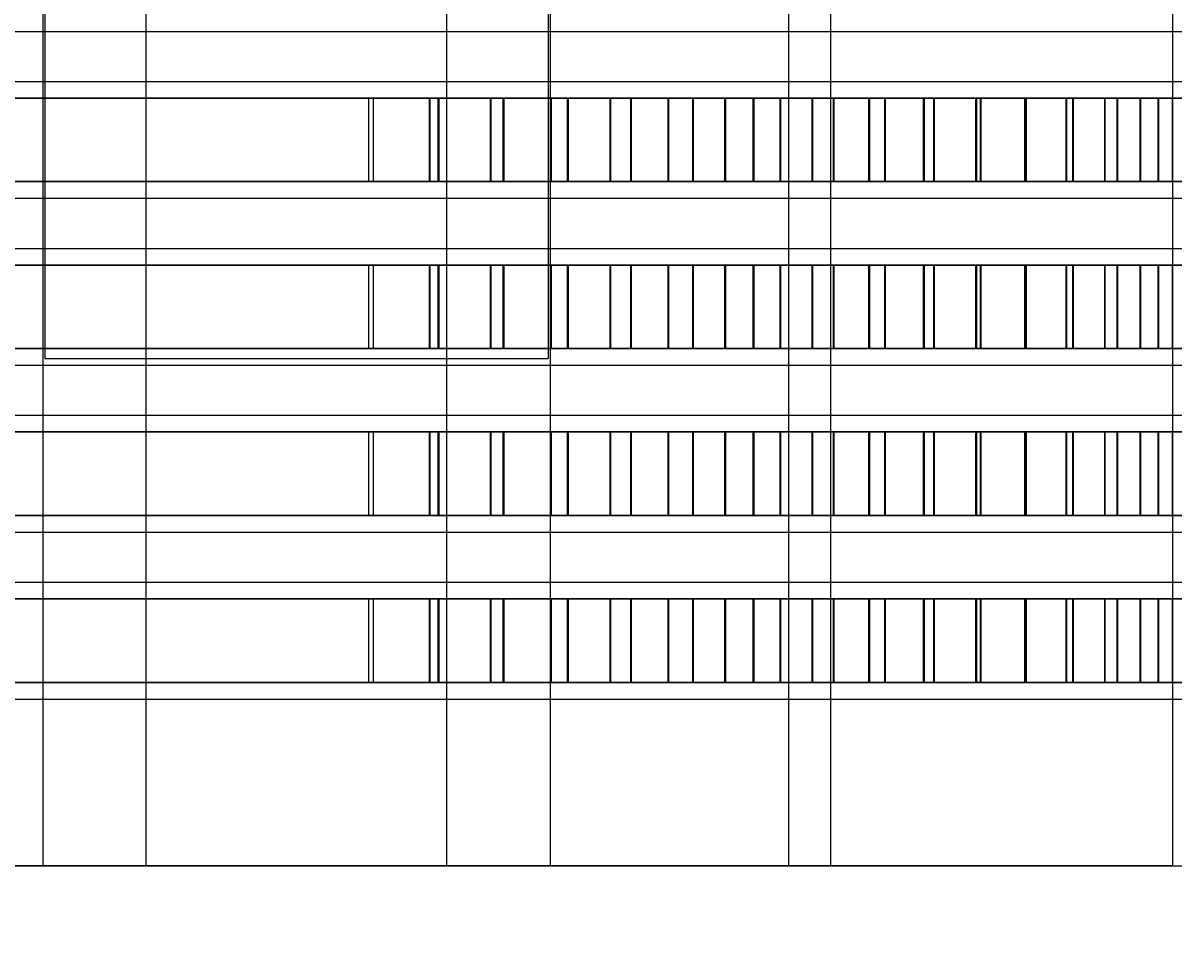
# Model space of a CAD drawing. Header units: millimetres. Extents: x -191664 to 191490, y -197311 to 10263.
# Drawn here: x 2512.2 to 2650, y -111898.2 to -111789 of the extents above; entities that cross this region are included whole.
import ezdxf

# ---------------------------------------------------------------- set-up
doc = ezdxf.new("R2010")
doc.units = ezdxf.units.MM
doc.layers.add('DET_briquetadora_superior', color=7, linetype='Continuous', lineweight=0)
doc.layers.add('R15_COTAS_TRANSPORTE_P', color=1, linetype='Continuous', lineweight=0)
doc.dimstyles.new('PLANTA_20', dxfattribs={"dimtxt": 50, "dimasz": 30, "dimexe": 30, "dimexo": 16, "dimgap": 20, "dimtad": 1, "dimtih": 1, "dimtoh": 1, "dimdec": 1, "dimzin": 0, "dimdsep": 46, "dimcen": 0.09, "dimadec": 0, "dimazin": 0, "dimtfac": 1, "dimtdec": 4, "dimtofl": 0, "dimtmove": 0, "dimatfit": 3, "dimfxl": 1, "dimtolj": 1, "dimtzin": 0, "dimarcsym": 0})

# ---------------------------------------------------------------- blocks, each defined once
blk = doc.blocks.new('*D133')
at = {"layer": 'Defpoints', "color": 0, "transparency": 16777216}
for p in [(439.69, -194147.98), (217.89, -194406.09), (-500, -194490), (-500, -194490), (500, -194490)]:
    blk.add_point(p, dxfattribs=at)
at = {"layer": 'R15_COTAS_TRANSPORTE_P', "color": 0, "lineweight": -2, "transparency": 16777216}
blk.add_arc((-500, -194490), 722.77, 2.37834, 17.62166, dxfattribs=at)
at = {"layer": 'R15_COTAS_TRANSPORTE_P', "color": 0, "transparency": 16777216}
for points in [[(184.12, -194272.81), (193.59, -194269.58), (179.18, -194242.8)], [(227.15, -194459.9), (217.15, -194460.11), (222.77, -194490)]]:
    blk.add_solid(points, dxfattribs=at)

msp = doc.modelspace()

# ---------------------------------------------------------------- linework, layer by layer
at = {"layer": 'DET_briquetadora_superior', "color": 127, "true_color": 0x587e77}
for p, q in [((2514.84, -111680), (2514.84, -111829.2)), ((2575.16, -111680), (2575.16, -111829.2)), ((2514.84, -111829.2), (2517.82, -111829.2)), ((2517.82, -111829.2), (2526.19, -111829.2)), ((2526.19, -111829.2), (2538.29, -111829.2)), ((2538.29, -111829.2), (2551.71, -111829.2)), ((2551.71, -111829.2), (2563.81, -111829.2)), ((2563.81, -111829.2), (2572.18, -111829.2)), ((2572.18, -111829.2), (2575.16, -111829.2))]:
    msp.add_line(p, q, dxfattribs=at)
at = {"layer": 'DET_briquetadora_superior', "color": 9, "true_color": 0xb9c3c2}
for p, q in [((2514.6, -111740), (2514.6, -111890)), ((2527, -111890), (2527, -111740)), ((2563, -111890), (2563, -111740)), ((2575.4, -111740), (2575.4, -111890)), ((2604, -111890), (2604, -111740)), ((2609, -111890), (2609, -111740)), ((2650, -111890), (2650, -111740)), ((2496.8, -111790), (2515.54, -111790)), ((2497.51, -111790), (2516.07, -111790)), ((2515.54, -111790), (2535.09, -111790)), ((2516.07, -111790), (2535.29, -111790)), ((2535.09, -111790), (2554.91, -111790)), ((2535.29, -111790), (2554.71, -111790)), ((2554.71, -111790), (2573.93, -111790)), ((2554.91, -111790), (2574.46, -111790)), ((2573.93, -111790), (2592.49, -111790)), ((2574.46, -111790), (2593.2, -111790)), ((2592.49, -111790), (2610, -111790)), ((2593.2, -111790), (2610.63, -111790)), ((2610, -111790), (2626.05, -111790)), ((2610.63, -111790), (2626.27, -111790)), ((2626.05, -111790), (2640.3, -111790)), ((2626.27, -111790), (2639.7, -111790)), ((2639.7, -111790), (2650.54, -111790)), ((2640.3, -111790), (2652.41, -111790)), ((2496.8, -111796), (2515.54, -111796)), ((2497.51, -111796), (2516.07, -111796)), ((2515.54, -111796), (2535.09, -111796)), ((2516.07, -111796), (2535.29, -111796)), ((2535.09, -111796), (2554.91, -111796)), ((2535.29, -111796), (2554.71, -111796)), ((2554.71, -111796), (2573.93, -111796)), ((2554.91, -111796), (2574.46, -111796)), ((2573.93, -111796), (2592.49, -111796)), ((2574.46, -111796), (2593.2, -111796)), ((2592.49, -111796), (2610, -111796)), ((2593.2, -111796), (2610.63, -111796)), ((2610, -111796), (2626.05, -111796)), ((2610.63, -111796), (2626.27, -111796)), ((2626.05, -111796), (2640.3, -111796)), ((2626.27, -111796), (2639.7, -111796)), ((2639.7, -111796), (2650.54, -111796)), ((2640.3, -111796), (2652.41, -111796)), ((2496.8, -111810), (2515.54, -111810)), ((2497.51, -111810), (2516.07, -111810)), ((2515.54, -111810), (2535.09, -111810)), ((2516.07, -111810), (2535.29, -111810)), ((2535.09, -111810), (2554.91, -111810)), ((2535.29, -111810), (2554.71, -111810)), ((2554.71, -111810), (2573.93, -111810)), ((2554.91, -111810), (2574.46, -111810)), ((2573.93, -111810), (2592.49, -111810)), ((2574.46, -111810), (2593.2, -111810)), ((2592.49, -111810), (2610, -111810)), ((2593.2, -111810), (2610.63, -111810)), ((2610, -111810), (2626.05, -111810)), ((2610.63, -111810), (2626.27, -111810)), ((2626.05, -111810), (2640.3, -111810)), ((2626.27, -111810), (2639.7, -111810)), ((2639.7, -111810), (2650.54, -111810)), ((2640.3, -111810), (2652.41, -111810)), ((2496.8, -111816), (2515.54, -111816)), ((2497.51, -111816), (2516.07, -111816)), ((2515.54, -111816), (2535.09, -111816)), ((2516.07, -111816), (2535.29, -111816)), ((2535.09, -111816), (2554.91, -111816)), ((2535.29, -111816), (2554.71, -111816)), ((2554.71, -111816), (2573.93, -111816)), ((2554.91, -111816), (2574.46, -111816)), ((2573.93, -111816), (2592.49, -111816)), ((2574.46, -111816), (2593.2, -111816)), ((2592.49, -111816), (2610, -111816)), ((2593.2, -111816), (2610.63, -111816)), ((2610, -111816), (2626.05, -111816)), ((2610.63, -111816), (2626.27, -111816)), ((2626.05, -111816), (2640.3, -111816)), ((2626.27, -111816), (2639.7, -111816)), ((2639.7, -111816), (2650.54, -111816)), ((2640.3, -111816), (2652.41, -111816)), ((2496.8, -111830), (2515.54, -111830)), ((2497.51, -111830), (2516.07, -111830)), ((2515.54, -111830), (2535.09, -111830)), ((2516.07, -111830), (2535.29, -111830)), ((2535.09, -111830), (2554.91, -111830)), ((2535.29, -111830), (2554.71, -111830)), ((2554.71, -111830), (2573.93, -111830)), ((2554.91, -111830), (2574.46, -111830)), ((2573.93, -111830), (2592.49, -111830)), ((2574.46, -111830), (2593.2, -111830)), ((2592.49, -111830), (2610, -111830)), ((2593.2, -111830), (2610.63, -111830)), ((2610, -111830), (2626.05, -111830)), ((2610.63, -111830), (2626.27, -111830)), ((2626.05, -111830), (2640.3, -111830)), ((2626.27, -111830), (2639.7, -111830)), ((2639.7, -111830), (2650.54, -111830)), ((2640.3, -111830), (2652.41, -111830)), ((2496.8, -111836), (2515.54, -111836)), ((2497.51, -111836), (2516.07, -111836)), ((2515.54, -111836), (2535.09, -111836)), ((2516.07, -111836), (2535.29, -111836)), ((2535.09, -111836), (2554.91, -111836)), ((2535.29, -111836), (2554.71, -111836)), ((2554.71, -111836), (2573.93, -111836)), ((2554.91, -111836), (2574.46, -111836)), ((2573.93, -111836), (2592.49, -111836)), ((2574.46, -111836), (2593.2, -111836)), ((2592.49, -111836), (2610, -111836)), ((2593.2, -111836), (2610.63, -111836)), ((2610, -111836), (2626.05, -111836)), ((2610.63, -111836), (2626.27, -111836)), ((2626.05, -111836), (2640.3, -111836)), ((2626.27, -111836), (2639.7, -111836)), ((2639.7, -111836), (2650.54, -111836)), ((2640.3, -111836), (2652.41, -111836)), ((2496.8, -111850), (2515.54, -111850)), ((2497.51, -111850), (2516.07, -111850)), ((2515.54, -111850), (2535.09, -111850)), ((2516.07, -111850), (2535.29, -111850)), ((2535.09, -111850), (2554.91, -111850)), ((2535.29, -111850), (2554.71, -111850)), ((2554.71, -111850), (2573.93, -111850)), ((2554.91, -111850), (2574.46, -111850)), ((2573.93, -111850), (2592.49, -111850)), ((2574.46, -111850), (2593.2, -111850)), ((2592.49, -111850), (2610, -111850)), ((2593.2, -111850), (2610.63, -111850)), ((2610, -111850), (2626.05, -111850)), ((2610.63, -111850), (2626.27, -111850)), ((2626.05, -111850), (2640.3, -111850)), ((2626.27, -111850), (2639.7, -111850)), ((2639.7, -111850), (2650.54, -111850)), ((2640.3, -111850), (2652.41, -111850)), ((2496.8, -111856), (2515.54, -111856)), ((2497.51, -111856), (2516.07, -111856)), ((2515.54, -111856), (2535.09, -111856)), ((2516.07, -111856), (2535.29, -111856)), ((2535.09, -111856), (2554.91, -111856)), ((2535.29, -111856), (2554.71, -111856)), ((2554.71, -111856), (2573.93, -111856)), ((2554.91, -111856), (2574.46, -111856)), ((2573.93, -111856), (2592.49, -111856)), ((2574.46, -111856), (2593.2, -111856)), ((2592.49, -111856), (2610, -111856)), ((2593.2, -111856), (2610.63, -111856)), ((2610, -111856), (2626.05, -111856)), ((2610.63, -111856), (2626.27, -111856)), ((2626.05, -111856), (2640.3, -111856)), ((2626.27, -111856), (2639.7, -111856)), ((2639.7, -111856), (2650.54, -111856)), ((2640.3, -111856), (2652.41, -111856)), ((2496.8, -111870), (2515.54, -111870)), ((2497.51, -111870), (2516.07, -111870)), ((2515.54, -111870), (2535.09, -111870)), ((2516.07, -111870), (2535.29, -111870)), ((2535.09, -111870), (2554.91, -111870)), ((2535.29, -111870), (2554.71, -111870)), ((2554.71, -111870), (2573.93, -111870)), ((2554.91, -111870), (2574.46, -111870)), ((2573.93, -111870), (2592.49, -111870)), ((2574.46, -111870), (2593.2, -111870)), ((2592.49, -111870), (2610, -111870)), ((2593.2, -111870), (2610.63, -111870)), ((2610, -111870), (2626.05, -111870)), ((2610.63, -111870), (2626.27, -111870)), ((2626.05, -111870), (2640.3, -111870)), ((2626.27, -111870), (2639.7, -111870)), ((2639.7, -111870), (2650.54, -111870)), ((2640.3, -111870), (2652.41, -111870)), ((2497.51, -111890), (2516.07, -111890)), ((2518.34, -111890), (2509.12, -111890)), ((2517.61, -111890), (2514.6, -111890)), ((2516.07, -111890), (2535.29, -111890)), ((2526.05, -111890), (2517.61, -111890)), ((2524.72, -111890), (2518.34, -111890)), ((2527, -111890), (2524.72, -111890)), ((2538.24, -111890), (2526.05, -111890)), ((2535.29, -111890), (2554.71, -111890)), ((2551.76, -111890), (2538.24, -111890)), ((2563.95, -111890), (2551.76, -111890)), ((2554.71, -111890), (2573.93, -111890)), ((2565.28, -111890), (2563, -111890)), ((2572.39, -111890), (2563.95, -111890)), ((2571.66, -111890), (2565.28, -111890)), ((2580.88, -111890), (2571.66, -111890)), ((2575.4, -111890), (2572.39, -111890)), ((2573.93, -111890), (2592.49, -111890)), ((2591.12, -111890), (2580.88, -111890)), ((2600.34, -111890), (2591.12, -111890)), ((2592.49, -111890), (2610, -111890)), ((2606.72, -111890), (2600.34, -111890)), ((2606.28, -111890), (2604, -111890)), ((2612.66, -111890), (2606.28, -111890)), ((2609, -111890), (2606.72, -111890)), ((2610, -111890), (2626.05, -111890)), ((2621.88, -111890), (2612.66, -111890)), ((2632.12, -111890), (2621.88, -111890)), ((2626.05, -111890), (2640.3, -111890)), ((2641.34, -111890), (2632.12, -111890)), ((2640.3, -111890), (2652.41, -111890)), ((2647.72, -111890), (2641.34, -111890)), ((2650, -111890), (2647.72, -111890))]:
    msp.add_line(p, q, dxfattribs=at)
at = {"layer": 'DET_briquetadora_superior', "color": 117, "true_color": 0x376c5b}
for p, q in [((796.55, -111798), (2553.66, -111798)), ((797.13, -111798), (2554.24, -111798)), ((2560.92, -111798), (814.61, -111798)), ((2561.98, -111798), (815.67, -111798)), ((2553.66, -111798), (2561.03, -111798)), ((2553.66, -111808), (2553.66, -111798)), ((2554.24, -111798), (2562.09, -111798)), ((2554.24, -111808), (2554.24, -111798)), ((2568.23, -111798), (2560.92, -111798)), ((2560.92, -111808), (2560.92, -111798)), ((2561.03, -111798), (2568.34, -111798)), ((2561.03, -111808), (2561.03, -111798)), ((2569.77, -111798), (2561.98, -111798)), ((2561.98, -111808), (2561.98, -111798)), ((2562.09, -111798), (2569.88, -111798)), ((2562.09, -111808), (2562.09, -111798)), ((2575.45, -111798), (2568.23, -111798)), ((2568.23, -111808), (2568.23, -111798)), ((2568.34, -111798), (2575.56, -111798)), ((2568.34, -111808), (2568.34, -111798)), ((2577.46, -111798), (2569.77, -111798)), ((2569.77, -111808), (2569.77, -111798)), ((2569.88, -111798), (2577.58, -111798)), ((2569.88, -111808), (2569.88, -111798)), ((2582.56, -111798), (2575.45, -111798)), ((2575.45, -111808), (2575.45, -111798)), ((2575.56, -111798), (2582.66, -111798)), ((2575.56, -111808), (2575.56, -111798)), ((2585.04, -111798), (2577.46, -111798)), ((2577.46, -111808), (2577.46, -111798)), ((2577.58, -111798), (2585.15, -111798)), ((2577.58, -111808), (2577.58, -111798)), ((2589.52, -111798), (2582.56, -111798)), ((2582.56, -111808), (2582.56, -111798)), ((2582.66, -111798), (2589.62, -111798)), ((2582.66, -111808), (2582.66, -111798)), ((2592.47, -111798), (2585.04, -111798)), ((2585.04, -111808), (2585.04, -111798)), ((2585.15, -111798), (2592.57, -111798)), ((2585.15, -111808), (2585.15, -111798)), ((2596.32, -111798), (2589.52, -111798)), ((2589.52, -111808), (2589.52, -111798)), ((2589.62, -111798), (2596.42, -111798)), ((2589.62, -111808), (2589.62, -111798)), ((2599.72, -111798), (2592.47, -111798)), ((2592.47, -111808), (2592.47, -111798)), ((2592.57, -111798), (2599.82, -111798)), ((2592.57, -111808), (2592.57, -111798)), ((2602.93, -111798), (2596.32, -111798)), ((2596.32, -111808), (2596.32, -111798)), ((2596.42, -111798), (2603.02, -111798)), ((2596.42, -111808), (2596.42, -111798)), ((2606.76, -111798), (2599.72, -111798)), ((2599.72, -111808), (2599.72, -111798)), ((2599.82, -111798), (2606.86, -111798)), ((2599.82, -111808), (2599.82, -111798)), ((2609.32, -111798), (2602.93, -111798)), ((2602.93, -111808), (2602.93, -111798)), ((2603.02, -111798), (2609.41, -111798)), ((2603.02, -111808), (2603.02, -111798)), ((2613.57, -111798), (2606.76, -111798)), ((2606.76, -111808), (2606.76, -111798)), ((2606.86, -111798), (2613.67, -111798)), ((2606.86, -111808), (2606.86, -111798)), ((2615.47, -111798), (2609.32, -111798)), ((2609.32, -111808), (2609.32, -111798)), ((2609.41, -111798), (2615.55, -111798)), ((2609.41, -111808), (2609.41, -111798)), ((2620.13, -111798), (2613.57, -111798)), ((2613.57, -111808), (2613.57, -111798)), ((2613.67, -111798), (2620.22, -111798)), ((2613.67, -111808), (2613.67, -111798)), ((2621.35, -111798), (2615.47, -111798)), ((2615.47, -111808), (2615.47, -111798)), ((2615.55, -111798), (2621.43, -111798)), ((2615.55, -111808), (2615.55, -111798)), ((2626.4, -111798), (2620.13, -111798)), ((2620.13, -111808), (2620.13, -111798)), ((2620.22, -111798), (2626.49, -111798)), ((2620.22, -111808), (2620.22, -111798)), ((2626.95, -111798), (2621.35, -111798)), ((2621.35, -111808), (2621.35, -111798)), ((2621.43, -111798), (2627.03, -111798)), ((2621.43, -111808), (2621.43, -111798)), ((2632.37, -111798), (2626.4, -111798)), ((2626.4, -111808), (2626.4, -111798)), ((2626.49, -111798), (2632.45, -111798)), ((2626.49, -111808), (2626.49, -111798)), ((2632.24, -111798), (2626.95, -111798)), ((2626.95, -111808), (2626.95, -111798)), ((2627.03, -111798), (2632.32, -111798)), ((2627.03, -111808), (2627.03, -111798)), ((2637.21, -111798), (2632.24, -111798)), ((2632.24, -111808), (2632.24, -111798)), ((2632.32, -111798), (2637.28, -111798)), ((2632.32, -111808), (2632.32, -111798)), ((2638.01, -111798), (2632.37, -111798)), ((2632.37, -111808), (2632.37, -111798)), ((2632.45, -111798), (2638.09, -111798)), ((2632.45, -111808), (2632.45, -111798)), ((2641.83, -111798), (2637.21, -111798)), ((2637.21, -111808), (2637.21, -111798)), ((2637.28, -111798), (2641.89, -111798)), ((2637.28, -111808), (2637.28, -111798)), ((2643.3, -111798), (2638.01, -111798)), ((2638.01, -111808), (2638.01, -111798)), ((2638.09, -111798), (2643.38, -111798)), ((2638.09, -111808), (2638.09, -111798)), ((2646.09, -111798), (2641.83, -111798)), ((2641.83, -111808), (2641.83, -111798)), ((2641.89, -111798), (2646.14, -111798)), ((2641.89, -111808), (2641.89, -111798)), ((2648.23, -111798), (2643.3, -111798)), ((2643.3, -111808), (2643.3, -111798)), ((2643.38, -111798), (2648.3, -111798)), ((2643.38, -111808), (2643.38, -111798)), ((2649.96, -111798), (2646.09, -111798)), ((2646.09, -111808), (2646.09, -111798)), ((2646.14, -111798), (2650.02, -111798)), ((2646.14, -111808), (2646.14, -111798)), ((2652.77, -111798), (2648.23, -111798)), ((2648.23, -111808), (2648.23, -111798)), ((2648.3, -111798), (2652.83, -111798)), ((2648.3, -111808), (2648.3, -111798)), ((2653.45, -111798), (2649.96, -111798)), ((2649.96, -111808), (2649.96, -111798)), ((796.55, -111808), (2553.66, -111808)), ((797.13, -111808), (2554.24, -111808)), ((2560.92, -111808), (814.61, -111808)), ((2561.98, -111808), (815.67, -111808)), ((2553.66, -111808), (2561.03, -111808)), ((2554.24, -111808), (2562.09, -111808)), ((2568.23, -111808), (2560.92, -111808)), ((2561.03, -111808), (2568.34, -111808)), ((2569.77, -111808), (2561.98, -111808)), ((2562.09, -111808), (2569.88, -111808)), ((2575.45, -111808), (2568.23, -111808)), ((2568.34, -111808), (2575.56, -111808)), ((2577.46, -111808), (2569.77, -111808)), ((2569.88, -111808), (2577.58, -111808)), ((2582.56, -111808), (2575.45, -111808)), ((2575.56, -111808), (2582.66, -111808)), ((2585.04, -111808), (2577.46, -111808)), ((2577.58, -111808), (2585.15, -111808)), ((2589.52, -111808), (2582.56, -111808)), ((2582.66, -111808), (2589.62, -111808)), ((2592.47, -111808), (2585.04, -111808)), ((2585.15, -111808), (2592.57, -111808)), ((2596.32, -111808), (2589.52, -111808)), ((2589.62, -111808), (2596.42, -111808)), ((2599.72, -111808), (2592.47, -111808)), ((2592.57, -111808), (2599.82, -111808)), ((2602.93, -111808), (2596.32, -111808)), ((2596.42, -111808), (2603.02, -111808)), ((2606.76, -111808), (2599.72, -111808)), ((2599.82, -111808), (2606.86, -111808)), ((2609.32, -111808), (2602.93, -111808)), ((2603.02, -111808), (2609.41, -111808)), ((2613.57, -111808), (2606.76, -111808)), ((2606.86, -111808), (2613.67, -111808)), ((2615.47, -111808), (2609.32, -111808)), ((2609.41, -111808), (2615.55, -111808)), ((2620.13, -111808), (2613.57, -111808)), ((2613.67, -111808), (2620.22, -111808)), ((2621.35, -111808), (2615.47, -111808)), ((2615.55, -111808), (2621.43, -111808)), ((2626.4, -111808), (2620.13, -111808)), ((2620.22, -111808), (2626.49, -111808)), ((2626.95, -111808), (2621.35, -111808)), ((2621.43, -111808), (2627.03, -111808)), ((2632.37, -111808), (2626.4, -111808)), ((2626.49, -111808), (2632.45, -111808)), ((2632.24, -111808), (2626.95, -111808)), ((2627.03, -111808), (2632.32, -111808)), ((2637.21, -111808), (2632.24, -111808)), ((2632.32, -111808), (2637.28, -111808)), ((2638.01, -111808), (2632.37, -111808)), ((2632.45, -111808), (2638.09, -111808)), ((2641.83, -111808), (2637.21, -111808)), ((2637.28, -111808), (2641.89, -111808)), ((2643.3, -111808), (2638.01, -111808)), ((2638.09, -111808), (2643.38, -111808)), ((2646.09, -111808), (2641.83, -111808)), ((2641.89, -111808), (2646.14, -111808)), ((2648.23, -111808), (2643.3, -111808)), ((2643.38, -111808), (2648.3, -111808)), ((2649.96, -111808), (2646.09, -111808)), ((2646.14, -111808), (2650.02, -111808)), ((2652.77, -111808), (2648.23, -111808)), ((2648.3, -111808), (2652.83, -111808)), ((2653.45, -111808), (2649.96, -111808)), ((796.55, -111818), (2553.66, -111818)), ((797.13, -111818), (2554.24, -111818)), ((2560.92, -111818), (814.61, -111818)), ((2561.98, -111818), (815.67, -111818)), ((2553.66, -111818), (2561.03, -111818)), ((2553.66, -111828), (2553.66, -111818)), ((2554.24, -111818), (2562.09, -111818)), ((2554.24, -111828), (2554.24, -111818)), ((2568.23, -111818), (2560.92, -111818)), ((2560.92, -111828), (2560.92, -111818)), ((2561.03, -111818), (2568.34, -111818)), ((2561.03, -111828), (2561.03, -111818)), ((2569.77, -111818), (2561.98, -111818)), ((2561.98, -111828), (2561.98, -111818)), ((2562.09, -111818), (2569.88, -111818)), ((2562.09, -111828), (2562.09, -111818)), ((2575.45, -111818), (2568.23, -111818)), ((2568.23, -111828), (2568.23, -111818)), ((2568.34, -111818), (2575.56, -111818)), ((2568.34, -111828), (2568.34, -111818)), ((2577.46, -111818), (2569.77, -111818)), ((2569.77, -111828), (2569.77, -111818)), ((2569.88, -111818), (2577.58, -111818)), ((2569.88, -111828), (2569.88, -111818)), ((2582.56, -111818), (2575.45, -111818)), ((2575.45, -111828), (2575.45, -111818)), ((2575.56, -111818), (2582.66, -111818)), ((2575.56, -111828), (2575.56, -111818)), ((2585.04, -111818), (2577.46, -111818)), ((2577.46, -111828), (2577.46, -111818)), ((2577.58, -111818), (2585.15, -111818)), ((2577.58, -111828), (2577.58, -111818)), ((2589.52, -111818), (2582.56, -111818)), ((2582.56, -111828), (2582.56, -111818)), ((2582.66, -111818), (2589.62, -111818)), ((2582.66, -111828), (2582.66, -111818)), ((2592.47, -111818), (2585.04, -111818)), ((2585.04, -111828), (2585.04, -111818)), ((2585.15, -111818), (2592.57, -111818)), ((2585.15, -111828), (2585.15, -111818)), ((2596.32, -111818), (2589.52, -111818)), ((2589.52, -111828), (2589.52, -111818)), ((2589.62, -111818), (2596.42, -111818)), ((2589.62, -111828), (2589.62, -111818)), ((2599.72, -111818), (2592.47, -111818)), ((2592.47, -111828), (2592.47, -111818)), ((2592.57, -111818), (2599.82, -111818)), ((2592.57, -111828), (2592.57, -111818)), ((2602.93, -111818), (2596.32, -111818)), ((2596.32, -111828), (2596.32, -111818)), ((2596.42, -111818), (2603.02, -111818)), ((2596.42, -111828), (2596.42, -111818)), ((2606.76, -111818), (2599.72, -111818)), ((2599.72, -111828), (2599.72, -111818)), ((2599.82, -111818), (2606.86, -111818)), ((2599.82, -111828), (2599.82, -111818)), ((2609.32, -111818), (2602.93, -111818)), ((2602.93, -111828), (2602.93, -111818)), ((2603.02, -111818), (2609.41, -111818)), ((2603.02, -111828), (2603.02, -111818)), ((2613.57, -111818), (2606.76, -111818)), ((2606.76, -111828), (2606.76, -111818)), ((2606.86, -111818), (2613.67, -111818)), ((2606.86, -111828), (2606.86, -111818)), ((2615.47, -111818), (2609.32, -111818)), ((2609.32, -111828), (2609.32, -111818)), ((2609.41, -111818), (2615.55, -111818)), ((2609.41, -111828), (2609.41, -111818)), ((2620.13, -111818), (2613.57, -111818)), ((2613.57, -111828), (2613.57, -111818)), ((2613.67, -111818), (2620.22, -111818)), ((2613.67, -111828), (2613.67, -111818)), ((2621.35, -111818), (2615.47, -111818)), ((2615.47, -111828), (2615.47, -111818)), ((2615.55, -111818), (2621.43, -111818)), ((2615.55, -111828), (2615.55, -111818)), ((2626.4, -111818), (2620.13, -111818)), ((2620.13, -111828), (2620.13, -111818)), ((2620.22, -111818), (2626.49, -111818)), ((2620.22, -111828), (2620.22, -111818)), ((2626.95, -111818), (2621.35, -111818)), ((2621.35, -111828), (2621.35, -111818)), ((2621.43, -111818), (2627.03, -111818)), ((2621.43, -111828), (2621.43, -111818)), ((2632.37, -111818), (2626.4, -111818)), ((2626.4, -111828), (2626.4, -111818)), ((2626.49, -111818), (2632.45, -111818)), ((2626.49, -111828), (2626.49, -111818)), ((2632.24, -111818), (2626.95, -111818)), ((2626.95, -111828), (2626.95, -111818)), ((2627.03, -111818), (2632.32, -111818)), ((2627.03, -111828), (2627.03, -111818)), ((2637.21, -111818), (2632.24, -111818)), ((2632.24, -111828), (2632.24, -111818)), ((2632.32, -111818), (2637.28, -111818)), ((2632.32, -111828), (2632.32, -111818)), ((2638.01, -111818), (2632.37, -111818)), ((2632.37, -111828), (2632.37, -111818)), ((2632.45, -111818), (2638.09, -111818)), ((2632.45, -111828), (2632.45, -111818)), ((2641.83, -111818), (2637.21, -111818)), ((2637.21, -111828), (2637.21, -111818)), ((2637.28, -111818), (2641.89, -111818)), ((2637.28, -111828), (2637.28, -111818)), ((2643.3, -111818), (2638.01, -111818)), ((2638.01, -111828), (2638.01, -111818)), ((2638.09, -111818), (2643.38, -111818)), ((2638.09, -111828), (2638.09, -111818)), ((2646.09, -111818), (2641.83, -111818)), ((2641.83, -111828), (2641.83, -111818)), ((2641.89, -111818), (2646.14, -111818)), ((2641.89, -111828), (2641.89, -111818)), ((2648.23, -111818), (2643.3, -111818)), ((2643.3, -111828), (2643.3, -111818)), ((2643.38, -111818), (2648.3, -111818)), ((2643.38, -111828), (2643.38, -111818)), ((2649.96, -111818), (2646.09, -111818)), ((2646.09, -111828), (2646.09, -111818)), ((2646.14, -111818), (2650.02, -111818)), ((2646.14, -111828), (2646.14, -111818)), ((2652.77, -111818), (2648.23, -111818)), ((2648.23, -111828), (2648.23, -111818)), ((2648.3, -111818), (2652.83, -111818)), ((2648.3, -111828), (2648.3, -111818)), ((2653.45, -111818), (2649.96, -111818)), ((2649.96, -111828), (2649.96, -111818)), ((796.55, -111828), (2553.66, -111828)), ((797.13, -111828), (2554.24, -111828)), ((2560.92, -111828), (814.61, -111828)), ((2561.98, -111828), (815.67, -111828)), ((2553.66, -111828), (2561.03, -111828)), ((2554.24, -111828), (2562.09, -111828)), ((2568.23, -111828), (2560.92, -111828)), ((2561.03, -111828), (2568.34, -111828)), ((2569.77, -111828), (2561.98, -111828)), ((2562.09, -111828), (2569.88, -111828)), ((2575.45, -111828), (2568.23, -111828)), ((2568.34, -111828), (2575.56, -111828)), ((2577.46, -111828), (2569.77, -111828)), ((2569.88, -111828), (2577.58, -111828)), ((2582.56, -111828), (2575.45, -111828)), ((2575.56, -111828), (2582.66, -111828)), ((2585.04, -111828), (2577.46, -111828)), ((2577.58, -111828), (2585.15, -111828)), ((2589.52, -111828), (2582.56, -111828)), ((2582.66, -111828), (2589.62, -111828)), ((2592.47, -111828), (2585.04, -111828)), ((2585.15, -111828), (2592.57, -111828)), ((2596.32, -111828), (2589.52, -111828)), ((2589.62, -111828), (2596.42, -111828)), ((2599.72, -111828), (2592.47, -111828)), ((2592.57, -111828), (2599.82, -111828)), ((2602.93, -111828), (2596.32, -111828)), ((2596.42, -111828), (2603.02, -111828)), ((2606.76, -111828), (2599.72, -111828)), ((2599.82, -111828), (2606.86, -111828)), ((2609.32, -111828), (2602.93, -111828)), ((2603.02, -111828), (2609.41, -111828)), ((2613.57, -111828), (2606.76, -111828)), ((2606.86, -111828), (2613.67, -111828)), ((2615.47, -111828), (2609.32, -111828)), ((2609.41, -111828), (2615.55, -111828)), ((2620.13, -111828), (2613.57, -111828)), ((2613.67, -111828), (2620.22, -111828)), ((2621.35, -111828), (2615.47, -111828)), ((2615.55, -111828), (2621.43, -111828)), ((2626.4, -111828), (2620.13, -111828)), ((2620.22, -111828), (2626.49, -111828)), ((2626.95, -111828), (2621.35, -111828)), ((2621.43, -111828), (2627.03, -111828)), ((2632.37, -111828), (2626.4, -111828)), ((2626.49, -111828), (2632.45, -111828)), ((2632.24, -111828), (2626.95, -111828)), ((2627.03, -111828), (2632.32, -111828)), ((2637.21, -111828), (2632.24, -111828)), ((2632.32, -111828), (2637.28, -111828)), ((2638.01, -111828), (2632.37, -111828)), ((2632.45, -111828), (2638.09, -111828)), ((2641.83, -111828), (2637.21, -111828)), ((2637.28, -111828), (2641.89, -111828)), ((2643.3, -111828), (2638.01, -111828)), ((2638.09, -111828), (2643.38, -111828)), ((2646.09, -111828), (2641.83, -111828)), ((2641.89, -111828), (2646.14, -111828)), ((2648.23, -111828), (2643.3, -111828)), ((2643.38, -111828), (2648.3, -111828)), ((2649.96, -111828), (2646.09, -111828)), ((2646.14, -111828), (2650.02, -111828)), ((2652.77, -111828), (2648.23, -111828)), ((2648.3, -111828), (2652.83, -111828)), ((2653.45, -111828), (2649.96, -111828)), ((796.55, -111838), (2553.66, -111838)), ((797.13, -111838), (2554.24, -111838)), ((2560.92, -111838), (814.61, -111838)), ((2561.98, -111838), (815.67, -111838)), ((2553.66, -111838), (2561.03, -111838)), ((2553.66, -111848), (2553.66, -111838)), ((2554.24, -111838), (2562.09, -111838)), ((2554.24, -111848), (2554.24, -111838)), ((2568.23, -111838), (2560.92, -111838)), ((2560.92, -111848), (2560.92, -111838)), ((2561.03, -111838), (2568.34, -111838)), ((2561.03, -111848), (2561.03, -111838)), ((2569.77, -111838), (2561.98, -111838)), ((2561.98, -111848), (2561.98, -111838)), ((2562.09, -111838), (2569.88, -111838)), ((2562.09, -111848), (2562.09, -111838)), ((2575.45, -111838), (2568.23, -111838)), ((2568.23, -111848), (2568.23, -111838)), ((2568.34, -111838), (2575.56, -111838)), ((2568.34, -111848), (2568.34, -111838)), ((2577.46, -111838), (2569.77, -111838)), ((2569.77, -111848), (2569.77, -111838)), ((2569.88, -111838), (2577.58, -111838)), ((2569.88, -111848), (2569.88, -111838)), ((2582.56, -111838), (2575.45, -111838)), ((2575.45, -111848), (2575.45, -111838)), ((2575.56, -111838), (2582.66, -111838)), ((2575.56, -111848), (2575.56, -111838)), ((2585.04, -111838), (2577.46, -111838)), ((2577.46, -111848), (2577.46, -111838)), ((2577.58, -111838), (2585.15, -111838)), ((2577.58, -111848), (2577.58, -111838)), ((2589.52, -111838), (2582.56, -111838)), ((2582.56, -111848), (2582.56, -111838)), ((2582.66, -111838), (2589.62, -111838)), ((2582.66, -111848), (2582.66, -111838)), ((2592.47, -111838), (2585.04, -111838)), ((2585.04, -111848), (2585.04, -111838)), ((2585.15, -111838), (2592.57, -111838)), ((2585.15, -111848), (2585.15, -111838)), ((2596.32, -111838), (2589.52, -111838)), ((2589.52, -111848), (2589.52, -111838)), ((2589.62, -111838), (2596.42, -111838)), ((2589.62, -111848), (2589.62, -111838)), ((2599.72, -111838), (2592.47, -111838)), ((2592.47, -111848), (2592.47, -111838)), ((2592.57, -111838), (2599.82, -111838)), ((2592.57, -111848), (2592.57, -111838)), ((2602.93, -111838), (2596.32, -111838)), ((2596.32, -111848), (2596.32, -111838)), ((2596.42, -111838), (2603.02, -111838)), ((2596.42, -111848), (2596.42, -111838)), ((2606.76, -111838), (2599.72, -111838)), ((2599.72, -111848), (2599.72, -111838)), ((2599.82, -111838), (2606.86, -111838)), ((2599.82, -111848), (2599.82, -111838)), ((2609.32, -111838), (2602.93, -111838)), ((2602.93, -111848), (2602.93, -111838)), ((2603.02, -111838), (2609.41, -111838)), ((2603.02, -111848), (2603.02, -111838)), ((2613.57, -111838), (2606.76, -111838)), ((2606.76, -111848), (2606.76, -111838)), ((2606.86, -111838), (2613.67, -111838)), ((2606.86, -111848), (2606.86, -111838)), ((2615.47, -111838), (2609.32, -111838)), ((2609.32, -111848), (2609.32, -111838)), ((2609.41, -111838), (2615.55, -111838)), ((2609.41, -111848), (2609.41, -111838)), ((2620.13, -111838), (2613.57, -111838)), ((2613.57, -111848), (2613.57, -111838)), ((2613.67, -111838), (2620.22, -111838)), ((2613.67, -111848), (2613.67, -111838)), ((2621.35, -111838), (2615.47, -111838)), ((2615.47, -111848), (2615.47, -111838)), ((2615.55, -111838), (2621.43, -111838)), ((2615.55, -111848), (2615.55, -111838)), ((2626.4, -111838), (2620.13, -111838)), ((2620.13, -111848), (2620.13, -111838)), ((2620.22, -111838), (2626.49, -111838)), ((2620.22, -111848), (2620.22, -111838)), ((2626.95, -111838), (2621.35, -111838)), ((2621.35, -111848), (2621.35, -111838)), ((2621.43, -111838), (2627.03, -111838)), ((2621.43, -111848), (2621.43, -111838)), ((2632.37, -111838), (2626.4, -111838)), ((2626.4, -111848), (2626.4, -111838)), ((2626.49, -111838), (2632.45, -111838)), ((2626.49, -111848), (2626.49, -111838)), ((2632.24, -111838), (2626.95, -111838)), ((2626.95, -111848), (2626.95, -111838)), ((2627.03, -111838), (2632.32, -111838)), ((2627.03, -111848), (2627.03, -111838)), ((2637.21, -111838), (2632.24, -111838)), ((2632.24, -111848), (2632.24, -111838)), ((2632.32, -111838), (2637.28, -111838)), ((2632.32, -111848), (2632.32, -111838)), ((2638.01, -111838), (2632.37, -111838)), ((2632.37, -111848), (2632.37, -111838)), ((2632.45, -111838), (2638.09, -111838)), ((2632.45, -111848), (2632.45, -111838)), ((2641.83, -111838), (2637.21, -111838)), ((2637.21, -111848), (2637.21, -111838)), ((2637.28, -111838), (2641.89, -111838)), ((2637.28, -111848), (2637.28, -111838)), ((2643.3, -111838), (2638.01, -111838)), ((2638.01, -111848), (2638.01, -111838)), ((2638.09, -111838), (2643.38, -111838)), ((2638.09, -111848), (2638.09, -111838)), ((2646.09, -111838), (2641.83, -111838)), ((2641.83, -111848), (2641.83, -111838)), ((2641.89, -111838), (2646.14, -111838)), ((2641.89, -111848), (2641.89, -111838)), ((2648.23, -111838), (2643.3, -111838)), ((2643.3, -111848), (2643.3, -111838)), ((2643.38, -111838), (2648.3, -111838)), ((2643.38, -111848), (2643.38, -111838)), ((2649.96, -111838), (2646.09, -111838)), ((2646.09, -111848), (2646.09, -111838)), ((2646.14, -111838), (2650.02, -111838)), ((2646.14, -111848), (2646.14, -111838)), ((2652.77, -111838), (2648.23, -111838)), ((2648.23, -111848), (2648.23, -111838)), ((2648.3, -111838), (2652.83, -111838)), ((2648.3, -111848), (2648.3, -111838)), ((2653.45, -111838), (2649.96, -111838)), ((2649.96, -111848), (2649.96, -111838)), ((796.55, -111848), (2553.66, -111848)), ((797.13, -111848), (2554.24, -111848)), ((2560.92, -111848), (814.61, -111848)), ((2561.98, -111848), (815.67, -111848)), ((2553.66, -111848), (2561.03, -111848)), ((2554.24, -111848), (2562.09, -111848)), ((2568.23, -111848), (2560.92, -111848)), ((2561.03, -111848), (2568.34, -111848)), ((2569.77, -111848), (2561.98, -111848)), ((2562.09, -111848), (2569.88, -111848)), ((2575.45, -111848), (2568.23, -111848)), ((2568.34, -111848), (2575.56, -111848)), ((2577.46, -111848), (2569.77, -111848)), ((2569.88, -111848), (2577.58, -111848)), ((2582.56, -111848), (2575.45, -111848)), ((2575.56, -111848), (2582.66, -111848)), ((2585.04, -111848), (2577.46, -111848)), ((2577.58, -111848), (2585.15, -111848)), ((2589.52, -111848), (2582.56, -111848)), ((2582.66, -111848), (2589.62, -111848)), ((2592.47, -111848), (2585.04, -111848)), ((2585.15, -111848), (2592.57, -111848)), ((2596.32, -111848), (2589.52, -111848)), ((2589.62, -111848), (2596.42, -111848)), ((2599.72, -111848), (2592.47, -111848)), ((2592.57, -111848), (2599.82, -111848)), ((2602.93, -111848), (2596.32, -111848)), ((2596.42, -111848), (2603.02, -111848)), ((2606.76, -111848), (2599.72, -111848)), ((2599.82, -111848), (2606.86, -111848)), ((2609.32, -111848), (2602.93, -111848)), ((2603.02, -111848), (2609.41, -111848)), ((2613.57, -111848), (2606.76, -111848)), ((2606.86, -111848), (2613.67, -111848)), ((2615.47, -111848), (2609.32, -111848)), ((2609.41, -111848), (2615.55, -111848)), ((2620.13, -111848), (2613.57, -111848)), ((2613.67, -111848), (2620.22, -111848)), ((2621.35, -111848), (2615.47, -111848)), ((2615.55, -111848), (2621.43, -111848)), ((2626.4, -111848), (2620.13, -111848)), ((2620.22, -111848), (2626.49, -111848)), ((2626.95, -111848), (2621.35, -111848)), ((2621.43, -111848), (2627.03, -111848)), ((2632.37, -111848), (2626.4, -111848)), ((2626.49, -111848), (2632.45, -111848)), ((2632.24, -111848), (2626.95, -111848)), ((2627.03, -111848), (2632.32, -111848)), ((2637.21, -111848), (2632.24, -111848)), ((2632.32, -111848), (2637.28, -111848)), ((2638.01, -111848), (2632.37, -111848)), ((2632.45, -111848), (2638.09, -111848)), ((2641.83, -111848), (2637.21, -111848)), ((2637.28, -111848), (2641.89, -111848)), ((2643.3, -111848), (2638.01, -111848)), ((2638.09, -111848), (2643.38, -111848)), ((2646.09, -111848), (2641.83, -111848)), ((2641.89, -111848), (2646.14, -111848)), ((2648.23, -111848), (2643.3, -111848)), ((2643.38, -111848), (2648.3, -111848)), ((2649.96, -111848), (2646.09, -111848)), ((2646.14, -111848), (2650.02, -111848)), ((2652.77, -111848), (2648.23, -111848)), ((2648.3, -111848), (2652.83, -111848)), ((2653.45, -111848), (2649.96, -111848)), ((796.55, -111858), (2553.66, -111858)), ((797.13, -111858), (2554.24, -111858)), ((2560.92, -111858), (814.61, -111858)), ((2561.98, -111858), (815.67, -111858)), ((2553.66, -111858), (2561.03, -111858)), ((2553.66, -111868), (2553.66, -111858)), ((2554.24, -111858), (2562.09, -111858)), ((2554.24, -111868), (2554.24, -111858)), ((2568.23, -111858), (2560.92, -111858)), ((2560.92, -111868), (2560.92, -111858)), ((2561.03, -111858), (2568.34, -111858)), ((2561.03, -111868), (2561.03, -111858)), ((2569.77, -111858), (2561.98, -111858)), ((2561.98, -111868), (2561.98, -111858)), ((2562.09, -111858), (2569.88, -111858)), ((2562.09, -111868), (2562.09, -111858)), ((2575.45, -111858), (2568.23, -111858)), ((2568.23, -111868), (2568.23, -111858)), ((2568.34, -111858), (2575.56, -111858)), ((2568.34, -111868), (2568.34, -111858)), ((2577.46, -111858), (2569.77, -111858)), ((2569.77, -111868), (2569.77, -111858)), ((2569.88, -111858), (2577.58, -111858)), ((2569.88, -111868), (2569.88, -111858)), ((2582.56, -111858), (2575.45, -111858)), ((2575.45, -111868), (2575.45, -111858)), ((2575.56, -111858), (2582.66, -111858)), ((2575.56, -111868), (2575.56, -111858)), ((2585.04, -111858), (2577.46, -111858)), ((2577.46, -111868), (2577.46, -111858)), ((2577.58, -111858), (2585.15, -111858)), ((2577.58, -111868), (2577.58, -111858)), ((2589.52, -111858), (2582.56, -111858)), ((2582.56, -111868), (2582.56, -111858)), ((2582.66, -111858), (2589.62, -111858)), ((2582.66, -111868), (2582.66, -111858)), ((2592.47, -111858), (2585.04, -111858)), ((2585.04, -111868), (2585.04, -111858)), ((2585.15, -111858), (2592.57, -111858)), ((2585.15, -111868), (2585.15, -111858)), ((2596.32, -111858), (2589.52, -111858)), ((2589.52, -111868), (2589.52, -111858)), ((2589.62, -111858), (2596.42, -111858)), ((2589.62, -111868), (2589.62, -111858)), ((2599.72, -111858), (2592.47, -111858)), ((2592.47, -111868), (2592.47, -111858)), ((2592.57, -111858), (2599.82, -111858)), ((2592.57, -111868), (2592.57, -111858)), ((2602.93, -111858), (2596.32, -111858)), ((2596.32, -111868), (2596.32, -111858)), ((2596.42, -111858), (2603.02, -111858)), ((2596.42, -111868), (2596.42, -111858)), ((2606.76, -111858), (2599.72, -111858)), ((2599.72, -111868), (2599.72, -111858)), ((2599.82, -111858), (2606.86, -111858)), ((2599.82, -111868), (2599.82, -111858)), ((2609.32, -111858), (2602.93, -111858)), ((2602.93, -111868), (2602.93, -111858)), ((2603.02, -111858), (2609.41, -111858)), ((2603.02, -111868), (2603.02, -111858)), ((2613.57, -111858), (2606.76, -111858)), ((2606.76, -111868), (2606.76, -111858)), ((2606.86, -111858), (2613.67, -111858)), ((2606.86, -111868), (2606.86, -111858)), ((2615.47, -111858), (2609.32, -111858)), ((2609.32, -111868), (2609.32, -111858)), ((2609.41, -111858), (2615.55, -111858)), ((2609.41, -111868), (2609.41, -111858)), ((2620.13, -111858), (2613.57, -111858)), ((2613.57, -111868), (2613.57, -111858)), ((2613.67, -111858), (2620.22, -111858)), ((2613.67, -111868), (2613.67, -111858)), ((2621.35, -111858), (2615.47, -111858)), ((2615.47, -111868), (2615.47, -111858)), ((2615.55, -111858), (2621.43, -111858)), ((2615.55, -111868), (2615.55, -111858)), ((2626.4, -111858), (2620.13, -111858)), ((2620.13, -111868), (2620.13, -111858)), ((2620.22, -111858), (2626.49, -111858)), ((2620.22, -111868), (2620.22, -111858)), ((2626.95, -111858), (2621.35, -111858)), ((2621.35, -111868), (2621.35, -111858)), ((2621.43, -111858), (2627.03, -111858)), ((2621.43, -111868), (2621.43, -111858)), ((2632.37, -111858), (2626.4, -111858)), ((2626.4, -111868), (2626.4, -111858)), ((2626.49, -111858), (2632.45, -111858)), ((2626.49, -111868), (2626.49, -111858)), ((2632.24, -111858), (2626.95, -111858)), ((2626.95, -111868), (2626.95, -111858)), ((2627.03, -111858), (2632.32, -111858)), ((2627.03, -111868), (2627.03, -111858)), ((2637.21, -111858), (2632.24, -111858)), ((2632.24, -111868), (2632.24, -111858)), ((2632.32, -111858), (2637.28, -111858)), ((2632.32, -111868), (2632.32, -111858)), ((2638.01, -111858), (2632.37, -111858)), ((2632.37, -111868), (2632.37, -111858)), ((2632.45, -111858), (2638.09, -111858)), ((2632.45, -111868), (2632.45, -111858)), ((2641.83, -111858), (2637.21, -111858)), ((2637.21, -111868), (2637.21, -111858)), ((2637.28, -111858), (2641.89, -111858)), ((2637.28, -111868), (2637.28, -111858)), ((2643.3, -111858), (2638.01, -111858)), ((2638.01, -111868), (2638.01, -111858)), ((2638.09, -111858), (2643.38, -111858)), ((2638.09, -111868), (2638.09, -111858)), ((2646.09, -111858), (2641.83, -111858)), ((2641.83, -111868), (2641.83, -111858)), ((2641.89, -111858), (2646.14, -111858)), ((2641.89, -111868), (2641.89, -111858)), ((2648.23, -111858), (2643.3, -111858)), ((2643.3, -111868), (2643.3, -111858)), ((2643.38, -111858), (2648.3, -111858)), ((2643.38, -111868), (2643.38, -111858)), ((2649.96, -111858), (2646.09, -111858)), ((2646.09, -111868), (2646.09, -111858)), ((2646.14, -111858), (2650.02, -111858)), ((2646.14, -111868), (2646.14, -111858)), ((2652.77, -111858), (2648.23, -111858)), ((2648.23, -111868), (2648.23, -111858)), ((2648.3, -111858), (2652.83, -111858)), ((2648.3, -111868), (2648.3, -111858)), ((2653.45, -111858), (2649.96, -111858)), ((2649.96, -111868), (2649.96, -111858)), ((796.55, -111868), (2553.66, -111868)), ((797.13, -111868), (2554.24, -111868)), ((2560.92, -111868), (814.61, -111868)), ((2561.98, -111868), (815.67, -111868)), ((2553.66, -111868), (2561.03, -111868)), ((2554.24, -111868), (2562.09, -111868)), ((2568.23, -111868), (2560.92, -111868)), ((2561.03, -111868), (2568.34, -111868)), ((2569.77, -111868), (2561.98, -111868)), ((2562.09, -111868), (2569.88, -111868)), ((2575.45, -111868), (2568.23, -111868)), ((2568.34, -111868), (2575.56, -111868)), ((2577.46, -111868), (2569.77, -111868)), ((2569.88, -111868), (2577.58, -111868)), ((2582.56, -111868), (2575.45, -111868)), ((2575.56, -111868), (2582.66, -111868)), ((2585.04, -111868), (2577.46, -111868)), ((2577.58, -111868), (2585.15, -111868)), ((2589.52, -111868), (2582.56, -111868)), ((2582.66, -111868), (2589.62, -111868)), ((2592.47, -111868), (2585.04, -111868)), ((2585.15, -111868), (2592.57, -111868)), ((2596.32, -111868), (2589.52, -111868)), ((2589.62, -111868), (2596.42, -111868)), ((2599.72, -111868), (2592.47, -111868)), ((2592.57, -111868), (2599.82, -111868)), ((2602.93, -111868), (2596.32, -111868)), ((2596.42, -111868), (2603.02, -111868)), ((2606.76, -111868), (2599.72, -111868)), ((2599.82, -111868), (2606.86, -111868)), ((2609.32, -111868), (2602.93, -111868)), ((2603.02, -111868), (2609.41, -111868)), ((2613.57, -111868), (2606.76, -111868)), ((2606.86, -111868), (2613.67, -111868)), ((2615.47, -111868), (2609.32, -111868)), ((2609.41, -111868), (2615.55, -111868)), ((2620.13, -111868), (2613.57, -111868)), ((2613.67, -111868), (2620.22, -111868)), ((2621.35, -111868), (2615.47, -111868)), ((2615.55, -111868), (2621.43, -111868)), ((2626.4, -111868), (2620.13, -111868)), ((2620.22, -111868), (2626.49, -111868)), ((2626.95, -111868), (2621.35, -111868)), ((2621.43, -111868), (2627.03, -111868)), ((2632.37, -111868), (2626.4, -111868)), ((2626.49, -111868), (2632.45, -111868)), ((2632.24, -111868), (2626.95, -111868)), ((2627.03, -111868), (2632.32, -111868)), ((2637.21, -111868), (2632.24, -111868)), ((2632.32, -111868), (2637.28, -111868)), ((2638.01, -111868), (2632.37, -111868)), ((2632.45, -111868), (2638.09, -111868)), ((2641.83, -111868), (2637.21, -111868)), ((2637.28, -111868), (2641.89, -111868)), ((2643.3, -111868), (2638.01, -111868)), ((2638.09, -111868), (2643.38, -111868)), ((2646.09, -111868), (2641.83, -111868)), ((2641.89, -111868), (2646.14, -111868)), ((2648.23, -111868), (2643.3, -111868)), ((2643.38, -111868), (2648.3, -111868)), ((2649.96, -111868), (2646.09, -111868)), ((2646.14, -111868), (2650.02, -111868)), ((2652.77, -111868), (2648.23, -111868)), ((2648.3, -111868), (2652.83, -111868)), ((2653.45, -111868), (2649.96, -111868))]:
    msp.add_line(p, q, dxfattribs=at)

# ---------------------------------------------------------------- dimensions: what is measured, and where the dimension line sits
at = {"layer": 'R15_COTAS_TRANSPORTE_P'}
dim = msp.add_angular_dim_2l(base=(217.89, -194406.09), line1=((-500, -194490), (500, -194490)), line2=((-500, -194490), (439.69, -194147.98)), dimstyle='PLANTA_20', dxfattribs=at)
dim.commit()
dim.dimension.update_dxf_attribs({"geometry": '*D133', "text_midpoint": (191490.46, -33543.69)})

doc.saveas('drawing.dxf')
